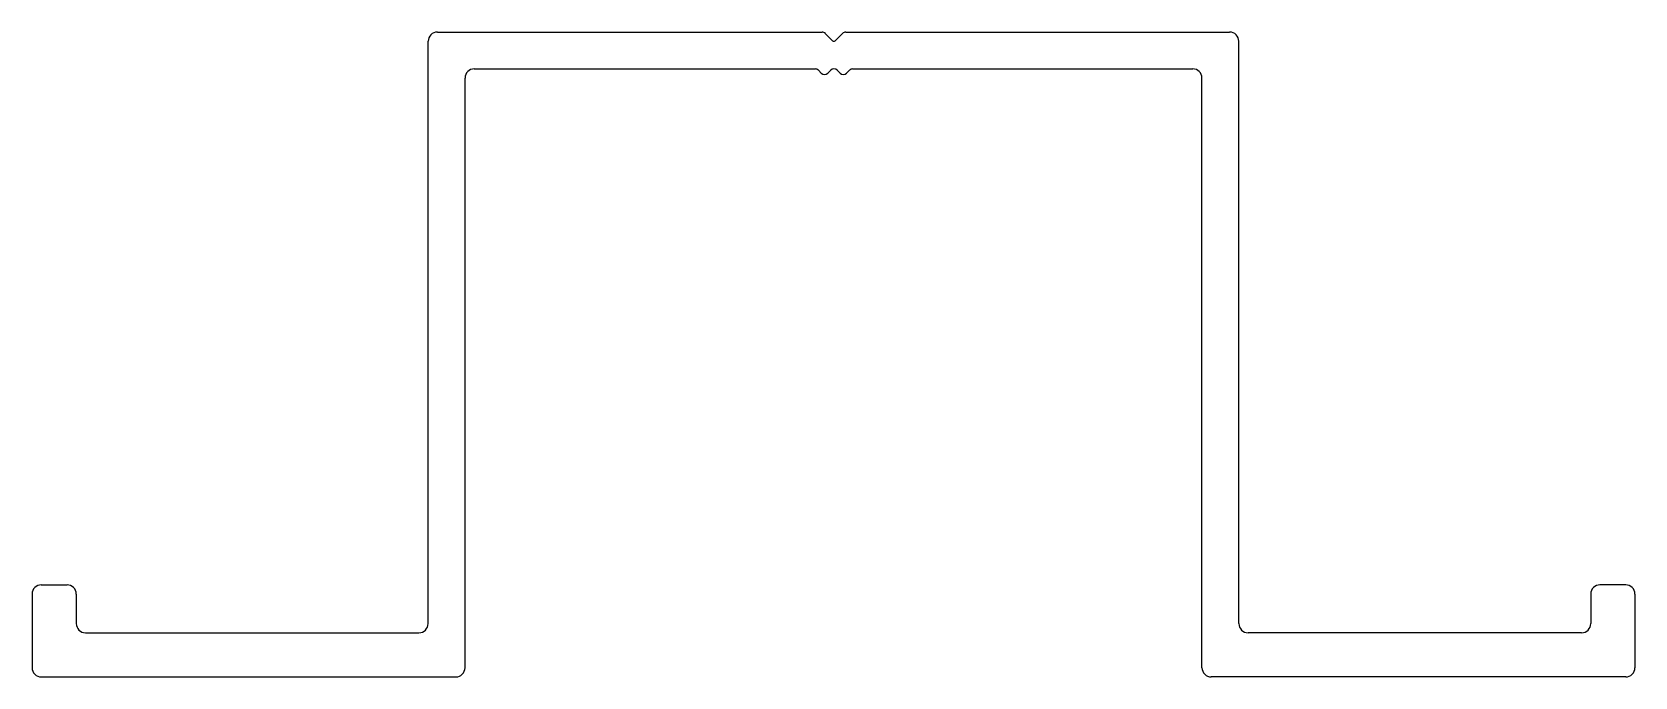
# Model space of a CAD drawing. Extents: x 2442.8 to 2529.8, y 1460.9 to 1495.9.
import ezdxf

# ---------------------------------------------------------------- set-up
doc = ezdxf.new("R2010")
doc.units = 0
doc.layers.get('0').update_dxf_attribs({"linetype": 'CONTINUOUS'})

msp = doc.modelspace()

# ---------------------------------------------------------------- linework, layer by layer
for p, q in [((2464.758, 1495.933), (2485.638, 1495.933)), ((2486.212, 1495.463), (2485.814, 1495.86)), ((2486.353, 1495.463), (2486.751, 1495.86)), ((2486.928, 1495.933), (2507.758, 1495.933)), ((2464.258, 1463.833), (2464.258, 1495.433)), ((2508.258, 1463.833), (2508.258, 1495.433)), ((2466.758, 1493.933), (2485.264, 1493.933)), ((2485.597, 1493.705), (2485.441, 1493.86)), ((2486.106, 1493.86), (2485.95, 1493.705)), ((2486.459, 1493.86), (2486.615, 1493.705)), ((2486.969, 1493.705), (2487.124, 1493.86)), ((2487.301, 1493.933), (2505.758, 1493.933)), ((2466.258, 1461.433), (2466.258, 1493.433)), ((2506.258, 1461.433), (2506.258, 1493.433)), ((2442.758, 1465.433), (2442.758, 1461.433)), ((2443.258, 1465.933), (2444.658, 1465.933)), ((2445.158, 1465.433), (2445.158, 1463.833)), ((2527.358, 1465.433), (2527.358, 1463.833)), ((2529.258, 1465.933), (2527.858, 1465.933)), ((2529.758, 1465.433), (2529.758, 1461.433)), ((2445.658, 1463.333), (2463.758, 1463.333)), ((2526.858, 1463.333), (2508.758, 1463.333)), ((2443.258, 1460.933), (2465.758, 1460.933)), ((2529.258, 1460.933), (2506.758, 1460.933))]:
    msp.add_line(p, q)
for centre, radius, start, end in [((2464.758, 1495.433), 0.5, 90, 180), ((2485.638, 1495.683), 0.25, 45, 90), ((2486.928, 1495.683), 0.25, 90, 135), ((2507.758, 1495.433), 0.5, 0, 90), ((2486.283, 1495.533), 0.1, 225, 315), ((2466.758, 1493.433), 0.5, 90, 180), ((2485.264, 1493.683), 0.25, 45, 90), ((2486.283, 1493.683), 0.25, 45, 135), ((2487.301, 1493.683), 0.25, 90, 135), ((2505.758, 1493.433), 0.5, 0, 90), ((2485.773, 1493.881), 0.25, 225, 315), ((2486.792, 1493.881), 0.25, 225, 315), ((2443.258, 1465.433), 0.5, 90, 180), ((2444.658, 1465.433), 0.5, 0, 90), ((2527.858, 1465.433), 0.5, 90, 180), ((2529.258, 1465.433), 0.5, 0, 90), ((2445.658, 1463.833), 0.5, 180, 270), ((2463.758, 1463.833), 0.5, 270, 0), ((2508.758, 1463.833), 0.5, 180, 270), ((2526.858, 1463.833), 0.5, 270, 0), ((2443.258, 1461.433), 0.5, 180, 270), ((2465.758, 1461.433), 0.5, 270, 0), ((2506.758, 1461.433), 0.5, 180, 270), ((2529.258, 1461.433), 0.5, 270, 0)]:
    msp.add_arc(centre, radius, start, end)

doc.saveas('drawing.dxf')
